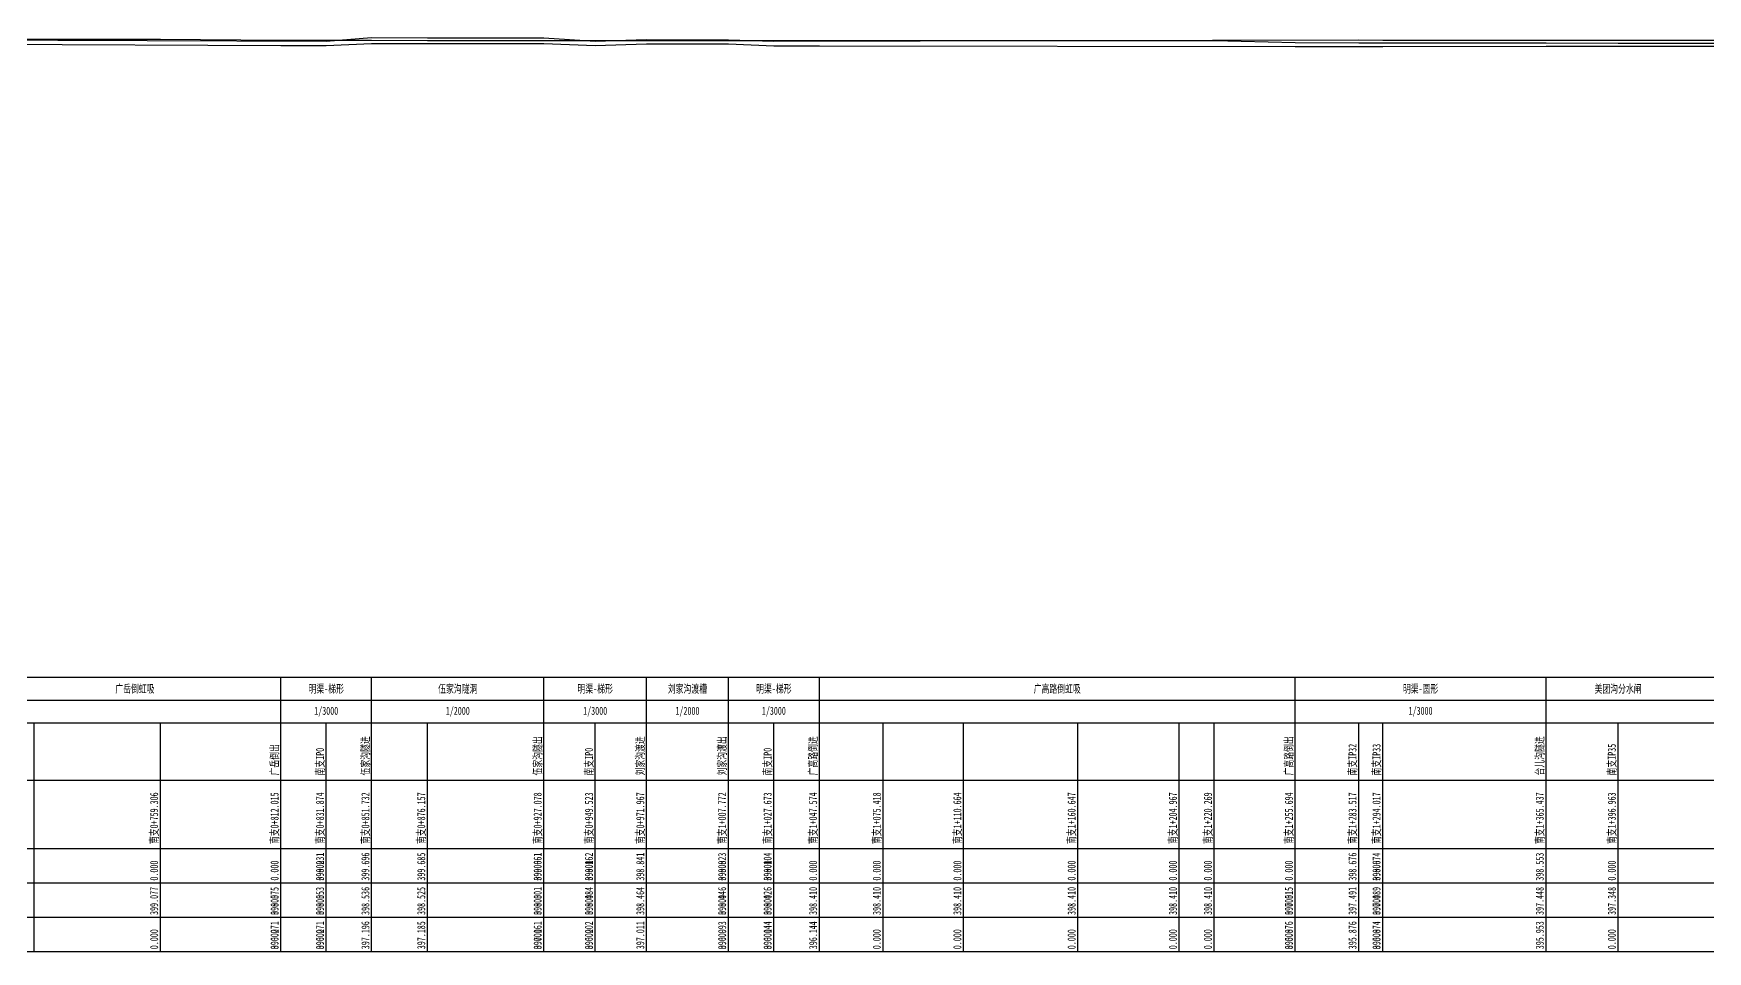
# Model space of a CAD drawing. Header units: metres. Extents: x -40 to 2900, y 0 to 402.
# Drawn here: x 704 to 1436, y 0 to 402 of the extents above; entities that cross this region are included whole.
import ezdxf
from ezdxf.enums import TextEntityAlignment as Align

# ---------------------------------------------------------------- set-up
doc = ezdxf.new("R2010")
doc.units = ezdxf.units.M
for name, color, linetype in [('文字标注', 7, 'Continuous'), ('渠底高程线', 3, 'Continuous'), ('渠顶高程线', 1, 'Continuous'), ('表格线框', 7, 'Continuous'), ('设计水位线', 5, 'Continuous')]:
    doc.layers.add(name, color=color, linetype=linetype)
doc.styles.get("Standard").update_dxf_attribs({"font": '', "width": 0.7})
doc.styles.get('Standard').set_extended_font_data('仿宋')

msp = doc.modelspace()

# ---------------------------------------------------------------- linework, layer by layer
at = {"layer": '渠底高程线'}
msp.add_lwpolyline([(684.31, 396.81), (812.01, 396.27), (831.87, 396.27), (851.73, 397.2), (876.16, 397.19), (927.08, 397.16), (949.52, 396.2), (971.97, 397.01), (1007.77, 396.99), (1027.67, 396.14), (1047.57, 396.14), (1255.69, 395.88), (1283.52, 395.88), (1294.02, 395.87), (1365.44, 395.95), (1637.79, 395.97)], dxfattribs=at)
at = {"layer": '渠顶高程线'}
msp.add_lwpolyline([(0, 401.31), (108.44, 401.27), (169.56, 401.25), (193.13, 401.52), (258.67, 401.49), (284.68, 400.6), (303.94, 400.6), (418.55, 400.45), (621.83, 398.81), (646.43, 400.27), (666.01, 400.26), (675.16, 398.77), (831.87, 398.23), (851.73, 399.7), (876.16, 399.69), (927.08, 399.66), (949.52, 398.16), (971.97, 398.84), (1007.77, 398.82), (1027.67, 398.1), (1283.52, 398.68), (1294.02, 398.67), (1365.44, 398.55), (1637.79, 398.57)], dxfattribs=at)
at = {"layer": '表格线框'}
for p, q in [((0, 120), (2899.54, 120)), ((812.01, 0), (812.01, 120)), ((851.73, 0), (851.73, 120)), ((927.08, 0), (927.08, 120)), ((971.97, 0), (971.97, 120)), ((1007.77, 0), (1007.77, 120)), ((1047.57, 0), (1047.57, 120)), ((1255.69, 0), (1255.69, 120)), ((1365.44, 0), (1365.44, 120)), ((0, 110), (2899.54, 110)), ((0, 100), (2899.54, 100)), ((704.11, 0), (704.11, 100)), ((759.31, 0), (759.31, 100)), ((812.01, 0), (812.01, 100)), ((831.87, 0), (831.87, 100)), ((831.87, 0), (831.87, 100)), ((876.16, 0), (876.16, 100)), ((927.08, 0), (927.08, 100)), ((949.52, 0), (949.52, 100)), ((949.52, 0), (949.52, 100)), ((1007.77, 0), (1007.77, 100)), ((1027.67, 0), (1027.67, 100)), ((1027.67, 0), (1027.67, 100)), ((1075.42, 0), (1075.42, 100)), ((1110.66, 0), (1110.66, 100)), ((1160.65, 0), (1160.65, 100)), ((1204.97, 0), (1204.97, 100)), ((1220.27, 0), (1220.27, 100)), ((1255.69, 0), (1255.69, 100)), ((1283.52, 0), (1283.52, 100)), ((1294.02, 0), (1294.02, 100)), ((1294.02, 0), (1294.02, 100)), ((1396.96, 0), (1396.96, 100)), ((0, 75), (2899.54, 75)), ((0, 45), (2899.54, 45)), ((0, 30), (2899.54, 30)), ((0, 15), (2899.54, 15)), ((0, 0), (2899.54, 0))]:
    msp.add_line(p, q, dxfattribs=at)
at = {"layer": '设计水位线'}
msp.add_lwpolyline([(684.31, 399.08), (704.11, 399.08), (759.31, 399.08), (812.01, 398.57), (831.87, 398.55), (851.73, 398.54), (876.16, 398.52), (927.08, 398.5), (949.52, 398.48), (971.97, 398.46), (1007.77, 398.45), (1027.67, 398.43), (1047.57, 398.41), (1075.42, 398.41), (1110.66, 398.41), (1160.65, 398.41), (1204.97, 398.41), (1220.27, 398.41), (1255.69, 397.51), (1283.52, 397.49), (1294.02, 397.49), (1365.44, 397.45), (1396.96, 397.35), (1637.79, 397.23)], dxfattribs=at)

# ---------------------------------------------------------------- texts
at = {"layer": '文字标注', "width": 0.7}
for s, p in [('广岳倒虹吸', (748.16, 115)), ('明渠-梯形', (831.87, 115)), ('伍家沟隧洞', (889.41, 115)), ('明渠-梯形', (949.52, 115)), ('刘家沟渡槽', (989.87, 115)), ('明渠-梯形', (1027.67, 115)), ('广高路倒虹吸', (1151.63, 115)), ('明渠-圆形', (1310.57, 115)), ('美团沟分水闸', (1396.96, 115)), ('1/3000', (831.87, 105)), ('1/2000', (889.41, 105)), ('1/3000', (949.52, 105)), ('1/2000', (989.87, 105)), ('1/3000', (1027.67, 105)), ('1/3000', (1310.57, 105))]:
    msp.add_text(s, height=3.5, dxfattribs=at).set_placement(p, align=Align.MIDDLE)
for s, p in [('广岳倒出', (811.01, 77)), ('南支IP0', (830.87, 77)), ('伍家沟隧进', (850.73, 77)), ('伍家沟隧出', (926.08, 77)), ('南支IP0', (948.52, 77)), ('刘家沟渡进', (970.97, 77)), ('刘家沟渡出', (1006.77, 77)), ('南支IP0', (1026.67, 77)), ('广高路倒进', (1046.57, 77)), ('广高路倒出', (1254.69, 77)), ('南支IP32', (1282.52, 77)), ('南支IP33', (1293.02, 77)), ('台儿沟隧进', (1364.44, 77)), ('南支IP35', (1395.96, 77)), ('南支0+759.306', (758.31, 47)), ('南支0+812.015', (811.01, 47)), ('南支0+812.015', (811.01, 47)), ('南支0+831.874', (830.87, 47)), ('南支0+831.874', (830.87, 47)), ('南支0+851.732', (850.73, 47)), ('南支0+876.157', (875.16, 47)), ('南支0+927.078', (926.08, 47)), ('南支0+927.078', (926.08, 47)), ('南支0+949.523', (948.52, 47)), ('南支0+949.523', (948.52, 47)), ('南支0+971.967', (970.97, 47)), ('南支1+007.772', (1006.77, 47)), ('南支1+007.772', (1006.77, 47)), ('南支1+027.673', (1026.67, 47)), ('南支1+027.673', (1026.67, 47)), ('南支1+047.574', (1046.57, 47)), ('南支1+075.418', (1074.42, 47)), ('南支1+110.664', (1109.66, 47)), ('南支1+160.647', (1159.65, 47)), ('南支1+204.967', (1203.97, 47)), ('南支1+220.269', (1219.27, 47)), ('南支1+255.694', (1254.69, 47)), ('南支1+255.694', (1254.69, 47)), ('南支1+283.517', (1282.52, 47)), ('南支1+294.017', (1293.02, 47)), ('南支1+294.017', (1293.02, 47)), ('南支1+365.437', (1364.44, 47)), ('南支1+396.963', (1395.96, 47)), ('0.000', (758.31, 31)), ('0.000', (811.01, 31)), ('0.000', (811.01, 31)), ('398.231', (830.87, 31)), ('0.000', (830.87, 31)), ('399.696', (850.73, 31)), ('399.685', (875.16, 31)), ('399.661', (926.08, 31)), ('0.000', (926.08, 31)), ('398.162', (948.52, 31)), ('0.000', (948.52, 31)), ('398.841', (970.97, 31)), ('398.823', (1006.77, 31)), ('0.000', (1006.77, 31)), ('398.104', (1026.67, 31)), ('0.000', (1026.67, 31)), ('0.000', (1046.57, 31)), ('0.000', (1074.42, 31)), ('0.000', (1109.66, 31)), ('0.000', (1159.65, 31)), ('0.000', (1203.97, 31)), ('0.000', (1219.27, 31)), ('0.000', (1254.69, 31)), ('0.000', (1254.69, 31)), ('398.676', (1282.52, 31)), ('398.674', (1293.02, 31)), ('0.000', (1293.02, 31)), ('398.553', (1364.44, 31)), ('0.000', (1395.96, 31)), ('399.077', (758.31, 16)), ('398.575', (811.01, 16)), ('0.000', (811.01, 16)), ('398.553', (830.87, 16)), ('0.000', (830.87, 16)), ('398.536', (850.73, 16)), ('398.525', (875.16, 16)), ('398.501', (926.08, 16)), ('0.000', (926.08, 16)), ('398.484', (948.52, 16)), ('0.000', (948.52, 16)), ('398.464', (970.97, 16)), ('398.446', (1006.77, 16)), ('0.000', (1006.77, 16)), ('398.426', (1026.67, 16)), ('0.000', (1026.67, 16)), ('398.410', (1046.57, 16)), ('398.410', (1074.42, 16)), ('398.410', (1109.66, 16)), ('398.410', (1159.65, 16)), ('398.410', (1203.97, 16)), ('398.410', (1219.27, 16)), ('397.515', (1254.69, 16)), ('0.000', (1254.69, 16)), ('397.491', (1282.52, 16)), ('397.489', (1293.02, 16)), ('0.000', (1293.02, 16)), ('397.448', (1364.44, 16)), ('397.348', (1395.96, 16)), ('0.000', (758.31, 1)), ('396.271', (811.01, 1)), ('0.000', (811.01, 1)), ('396.271', (830.87, 1)), ('0.000', (830.87, 1)), ('397.196', (850.73, 1)), ('397.185', (875.16, 1)), ('397.161', (926.08, 1)), ('0.000', (926.08, 1)), ('396.202', (948.52, 1)), ('0.000', (948.52, 1)), ('397.011', (970.97, 1)), ('396.993', (1006.77, 1)), ('0.000', (1006.77, 1)), ('396.144', (1026.67, 1)), ('0.000', (1026.67, 1)), ('396.144', (1046.57, 1)), ('0.000', (1074.42, 1)), ('0.000', (1109.66, 1)), ('0.000', (1159.65, 1)), ('0.000', (1203.97, 1)), ('0.000', (1219.27, 1)), ('395.876', (1254.69, 1)), ('0.000', (1254.69, 1)), ('395.876', (1282.52, 1)), ('395.874', (1293.02, 1)), ('0.000', (1293.02, 1)), ('395.953', (1364.44, 1)), ('0.000', (1395.96, 1))]:
    msp.add_text(s, height=3.5, rotation=90, dxfattribs=at).set_placement(p)

doc.saveas('drawing.dxf')
